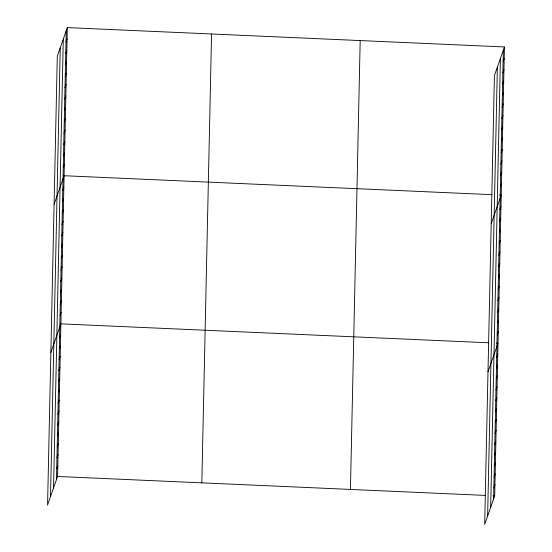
<?xml version="1.0" encoding="UTF-8"?>
<svg xmlns="http://www.w3.org/2000/svg" width="552" height="552" viewBox="0 0 552 552"><rect width="100%" height="100%" fill="white"/><g stroke="black" fill="none" stroke-linecap="round" stroke-linejoin="round"><path stroke-width="0.83" d="M50.508 496.634L60.251 47.769M53.544 487.961L63.287 39.102M56.49 479.55L66.233 30.691M67.316 27.6L57.304 56.18L47.562 505.046L57.574 476.459L67.316 27.6L504.438 46.954L494.695 495.82L484.684 524.4L494.426 75.541L504.438 46.954M201.825 482.848L211.568 33.989M350.444 489.431L360.187 40.572M487.63 515.989L497.373 67.123M490.666 507.322L500.409 58.457M493.612 498.911L503.355 50.046M65.985 42.083L67.068 38.992M65.736 53.482L66.82 50.391M65.488 64.874L66.571 61.783M65.246 76.266L66.323 73.174M64.998 87.664L66.081 84.573M64.75 99.056L65.833 95.965M64.501 110.448L65.584 107.357M64.253 121.847L65.336 118.756M64.004 133.239L65.088 130.148M63.763 144.631L64.839 141.54M63.514 156.03L64.598 152.939M63.266 167.422L64.349 164.33M54.089 204.309L64.101 175.722L491.832 194.663M62.769 190.212L63.853 187.121M62.521 201.604L63.604 198.513M62.272 212.996L63.356 209.905M62.031 224.388L63.107 221.304M61.783 235.787L62.866 232.696M61.534 247.179L62.617 244.087M61.286 258.571L62.369 255.486M61.037 269.969L62.121 266.878M60.789 281.361L61.872 278.27M60.547 292.753L61.624 289.669M60.299 304.152L61.382 301.061M60.051 315.544L61.134 312.453M50.874 352.431L60.886 323.851L488.617 342.792M59.568 337.838L60.651 334.747M59.326 348.74L60.409 345.649M59.092 359.642L60.175 356.551M58.857 370.544L59.94 367.453M58.622 381.446L59.699 378.355M58.381 392.348L59.464 389.257M58.146 403.243L59.23 400.159M57.912 414.145L58.995 411.054M57.67 425.047L58.754 421.956M57.436 435.949L58.519 432.858M57.201 446.851L58.284 443.76M56.959 457.753L58.043 454.662M56.725 468.648L57.808 465.564M503.107 61.444L504.19 58.353M502.858 72.836L503.941 69.745M502.61 84.228L503.693 81.137M502.368 95.627L503.445 92.536M502.12 107.019L503.203 103.928M501.871 118.411L502.955 115.32M501.623 129.81L502.706 126.718M501.375 141.202L502.458 138.11M501.126 152.594L502.21 149.502M500.885 163.992L501.961 160.901M500.636 175.384L501.72 172.293M500.388 186.776L501.471 183.685M491.211 223.663L501.223 195.084L499.512 195.008M499.891 209.567L500.974 206.476M499.643 220.959L500.726 217.867M499.394 232.357L500.478 229.266M499.153 243.749L500.229 240.658M498.904 255.141L499.988 252.05M498.656 266.533L499.739 263.449M498.408 277.932L499.491 274.841M498.159 289.324L499.243 286.233M497.911 300.716L498.994 297.632M497.669 312.115L498.746 309.023M497.421 323.507L498.504 320.415M497.173 334.898L498.256 331.814M487.996 371.786L498.007 343.206L496.296 343.13M496.69 357.199L497.773 354.108M496.448 368.101L497.531 365.01M496.213 378.996L497.297 375.905M495.979 389.898L497.062 386.807M495.744 400.8L496.821 397.709M495.503 411.702L496.586 408.611M495.268 422.604L496.351 419.513M495.034 433.506L496.117 430.415M494.792 444.401L495.875 441.317M494.557 455.303L495.641 452.212M494.323 466.205L495.406 463.114M494.088 477.107L495.165 474.016M493.847 488.009L494.93 484.918M57.574 476.459L485.305 495.406M492.984 495.744L494.695 495.82"/></g></svg>
